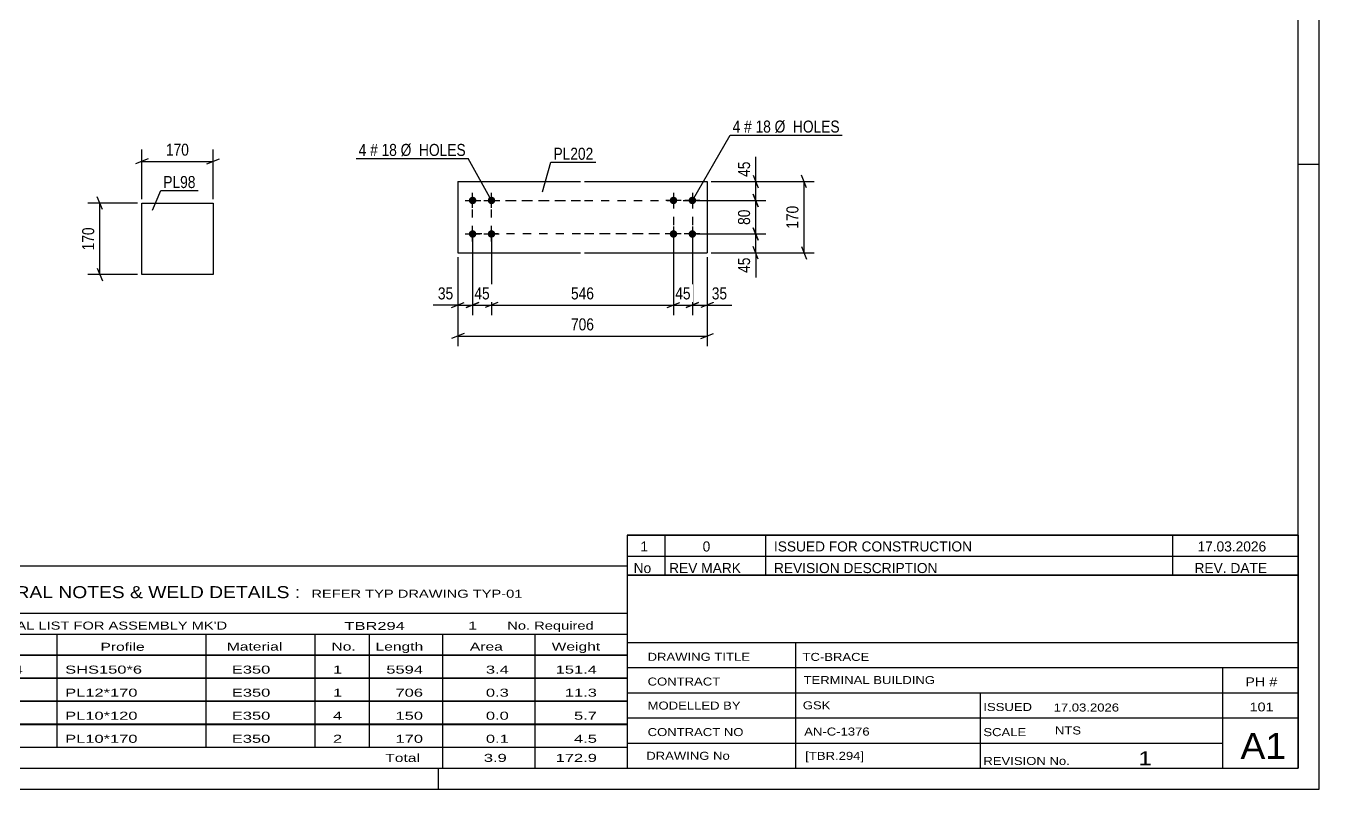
# Model space of a CAD drawing. Header units: millimetres. Extents: x 0 to 594, y 0 to 420.
# Drawn here: x 285.6 to 594, y 0 to 182.1 of the extents above; entities that cross this region are included whole.
import ezdxf

# ---------------------------------------------------------------- set-up
doc = ezdxf.new("R2010")
doc.units = ezdxf.units.MM
doc.linetypes.add('DXK_LINE_DOT2', pattern=[3.9198, 1.9599, -1.9599])
doc.styles.add('Arial Narrow', font='ARIALN.TTF', dxfattribs={"height": 0.2})

# ---------------------------------------------------------------- blocks, each defined once
blk = doc.blocks.new('Unknown-580608977-1131')
at = {"color": 5, "linetype": 'Continuous'}
for p, q in [((594, 0), (594, 420)), ((589, 5), (589, 415)), ((594, 149), (589, 149)), ((5, 5), (589, 5)), ((384, 0), (384, 5)), ((0, 0), (594, 0))]:
    blk.add_line(p, q, dxfattribs=at)
blk = doc.blocks.new('Part-580608977-4029 - 4028')
at = {"color": 2, "linetype": 'Continuous'}
for p, q in [((388.65, 144.93), (388.65, 127.93)), ((388.65, 144.93), (417.85, 144.93)), ((418.85, 144.93), (448.05, 144.93)), ((448.05, 144.93), (448.05, 127.93)), ((388.65, 127.93), (417.85, 127.93)), ((418.85, 127.93), (448.05, 127.93))]:
    blk.add_line(p, q, dxfattribs=at)
blk = doc.blocks.new('Bolt-580608977-4030 - 4028')
at = {"linetype": 'Continuous'}
for points in [[(440.05, 139.53, -1), (440.05, 141.33, -1)], [(444.55, 139.53, -1), (444.55, 141.33, -1)], [(440.05, 131.53, -1), (440.05, 133.33, -1)], [(444.55, 131.53, -1), (444.55, 133.33, -1)]]:
    blk.add_hatch(color=1, dxfattribs=at).paths.add_polyline_path(points)
at = {"color": 1, "linetype": 'Continuous'}
for p, q in [((440.05, 142.23), (440.05, 138.63)), ((444.55, 142.23), (444.55, 138.63)), ((441.85, 140.43), (438.25, 140.43)), ((446.35, 140.43), (442.75, 140.43)), ((440.05, 134.23), (440.05, 130.63)), ((444.55, 134.23), (444.55, 130.63)), ((441.85, 132.43), (438.25, 132.43)), ((446.35, 132.43), (442.75, 132.43))]:
    blk.add_line(p, q, dxfattribs=at)
blk = doc.blocks.new('Bolt-580608977-4031 - 4028')
at = {"linetype": 'Continuous'}
for points in [[(392.15, 141.33, -1), (392.15, 139.53, -1)], [(396.65, 141.33, -1), (396.65, 139.53, -1)], [(392.15, 133.33, -1), (392.15, 131.53, -1)], [(396.65, 133.33, -1), (396.65, 131.53, -1)]]:
    blk.add_hatch(color=1, dxfattribs=at).paths.add_polyline_path(points)
at = {"color": 1, "linetype": 'Continuous'}
for p, q in [((392.15, 138.63), (392.15, 142.23)), ((396.65, 138.63), (396.65, 142.23)), ((390.35, 140.43), (393.95, 140.43)), ((394.85, 140.43), (398.45, 140.43)), ((392.15, 130.63), (392.15, 134.23)), ((396.65, 130.63), (396.65, 134.23)), ((390.35, 132.43), (393.95, 132.43)), ((394.85, 132.43), (398.45, 132.43))]:
    blk.add_line(p, q, dxfattribs=at)
blk = doc.blocks.new('Part-580608977-2366 - 2360')
at = {"color": 2, "linetype": 'Continuous'}
for p, q in [((313.26, 139.76), (330.26, 139.76)), ((313.26, 122.76), (313.26, 139.76)), ((330.26, 139.76), (330.26, 122.76)), ((330.26, 122.76), (313.26, 122.76))]:
    blk.add_line(p, q, dxfattribs=at)
blk = doc.blocks.new('Rectangle-580608977-4203 - 4028')
at = {"color": 1, "linetype": 'DXK_LINE_DOT2'}
for p, q in [((392.15, 140.43), (417.85, 140.43)), ((392.15, 132.43), (392.15, 140.43)), ((418.85, 140.43), (444.55, 140.43)), ((444.55, 140.43), (444.55, 132.43)), ((417.85, 132.43), (392.15, 132.43)), ((444.55, 132.43), (418.85, 132.43))]:
    blk.add_line(p, q, dxfattribs=at)
blk = doc.blocks.new('Rectangle-580608977-4213 - 4028')
at = {"color": 1, "linetype": 'DXK_LINE_DOT2'}
for p, q in [((396.65, 140.43), (417.85, 140.43)), ((396.65, 132.43), (396.65, 140.43)), ((418.85, 140.43), (440.05, 140.43)), ((440.05, 140.43), (440.05, 132.43)), ((417.85, 132.43), (396.65, 132.43)), ((440.05, 132.43), (418.85, 132.43))]:
    blk.add_line(p, q, dxfattribs=at)
blk = doc.blocks.new('StraightDimension-580608977-4056 - 4028')
at = {"color": 7, "linetype": 'Continuous'}
for p, q in [((388.65, 126.93), (388.65, 105.69)), ((448.05, 126.93), (448.05, 105.69)), ((390.15, 108.69), (387.15, 107.49)), ((388.65, 108.09), (448.05, 108.09)), ((446.55, 107.49), (449.55, 108.69))]:
    blk.add_line(p, q, dxfattribs=at)
at = {"color": 0}
blk.add_wipeout([(421.69, 108.84), (421.69, 113.04), (415.01, 113.04), (415.01, 108.84)], dxfattribs=at)
at = {"color": 3, "style": 'Arial Narrow'}
blk.add_text('706', height=2.863, dxfattribs=at).set_placement((415.61, 109.44))
blk = doc.blocks.new('StraightDimension-580608977-4036 - 4028')
at = {"color": 7, "linetype": 'Continuous'}
for p, q in [((444.55, 131.43), (444.55, 113.08)), ((448.05, 126.93), (448.05, 113.08)), ((443.05, 114.88), (446.05, 116.08)), ((444.55, 115.48), (448.05, 115.48)), ((449.55, 116.08), (446.55, 114.88))]:
    blk.add_line(p, q, dxfattribs=at)
at = {"color": 0}
blk.add_wipeout([(453.43, 116.23), (453.43, 120.43), (448.58, 120.43), (448.58, 116.23)], dxfattribs=at)
at = {"color": 7, "linetype": 'Continuous'}
blk.add_line((448.05, 115.48), (453.96, 115.48), dxfattribs=at)
blk.add_line((448.05, 115.48), (453.96, 115.48), dxfattribs=at)
at = {"color": 3, "style": 'Arial Narrow'}
blk.add_text('35', height=2.863, dxfattribs=at).set_placement((449.18, 116.83))
blk = doc.blocks.new('StraightDimension-580608977-4037 - 4028')
at = {"color": 7, "linetype": 'Continuous'}
for p, q in [((440.05, 131.43), (440.05, 113.08)), ((444.55, 131.43), (444.55, 113.08)), ((438.55, 114.88), (441.55, 116.08)), ((440.05, 115.48), (444.55, 115.48)), ((446.05, 116.08), (443.05, 114.88))]:
    blk.add_line(p, q, dxfattribs=at)
at = {"color": 0}
blk.add_wipeout([(444.73, 116.23), (444.73, 120.43), (439.87, 120.43), (439.87, 116.23)], dxfattribs=at)
at = {"color": 3, "style": 'Arial Narrow'}
blk.add_text('45', height=2.863, dxfattribs=at).set_placement((440.47, 116.83))
blk = doc.blocks.new('StraightDimension-580608977-4038 - 4028')
at = {"color": 7, "linetype": 'Continuous'}
for p, q in [((396.65, 131.43), (396.65, 113.08)), ((440.05, 131.43), (440.05, 113.08)), ((398.15, 116.08), (395.15, 114.88)), ((396.65, 115.48), (440.05, 115.48)), ((438.55, 114.88), (441.55, 116.08))]:
    blk.add_line(p, q, dxfattribs=at)
at = {"color": 0}
blk.add_wipeout([(421.69, 116.23), (421.69, 120.43), (415.01, 120.43), (415.01, 116.23)], dxfattribs=at)
at = {"color": 3, "style": 'Arial Narrow'}
blk.add_text('546', height=2.863, dxfattribs=at).set_placement((415.61, 116.83))
blk = doc.blocks.new('StraightDimension-580608977-4039 - 4028')
at = {"color": 7, "linetype": 'Continuous'}
for p, q in [((392.15, 131.43), (392.15, 113.08)), ((396.65, 131.43), (396.65, 113.08)), ((390.65, 114.88), (393.65, 116.08)), ((392.15, 115.48), (396.65, 115.48)), ((398.15, 116.08), (395.15, 114.88))]:
    blk.add_line(p, q, dxfattribs=at)
at = {"color": 0}
blk.add_wipeout([(396.83, 116.23), (396.83, 120.43), (391.97, 120.43), (391.97, 116.23)], dxfattribs=at)
at = {"color": 3, "style": 'Arial Narrow'}
blk.add_text('45', height=2.863, dxfattribs=at).set_placement((392.57, 116.83))
blk = doc.blocks.new('StraightDimension-580608977-4040 - 4028')
at = {"color": 7, "linetype": 'Continuous'}
for p, q in [((392.15, 131.43), (392.15, 113.08)), ((388.65, 126.93), (388.65, 113.08)), ((387.15, 114.88), (390.15, 116.08)), ((388.65, 115.48), (392.15, 115.48)), ((393.65, 116.08), (390.65, 114.88))]:
    blk.add_line(p, q, dxfattribs=at)
at = {"color": 0}
blk.add_wipeout([(388.13, 116.23), (388.13, 120.43), (383.27, 120.43), (383.27, 116.23)], dxfattribs=at)
at = {"color": 7, "linetype": 'Continuous'}
blk.add_line((388.65, 115.48), (382.75, 115.48), dxfattribs=at)
blk.add_line((388.65, 115.48), (382.75, 115.48), dxfattribs=at)
at = {"color": 3, "style": 'Arial Narrow'}
blk.add_text('35', height=2.863, dxfattribs=at).set_placement((383.87, 116.83))
blk = doc.blocks.new('StraightDimension-580608977-4076 - 4028')
at = {"color": 7, "linetype": 'Continuous'}
for p, q in [((471.78, 143.43), (470.58, 146.43)), ((449.05, 144.93), (473.58, 144.93)), ((471.18, 127.93), (471.18, 144.93)), ((449.05, 127.93), (473.58, 127.93)), ((470.58, 129.43), (471.78, 126.43))]:
    blk.add_line(p, q, dxfattribs=at)
at = {"color": 0}
blk.add_wipeout([(470.43, 139.77), (466.23, 139.77), (466.23, 133.08), (470.43, 133.08)], dxfattribs=at)
at = {"color": 3, "style": 'Arial Narrow'}
blk.add_text('170', height=2.863, rotation=90.0002, dxfattribs=at).set_placement((469.83, 133.68))
blk = doc.blocks.new('StraightDimension-580608977-4180 - 4028')
at = {"color": 7, "linetype": 'Continuous'}
for p, q in [((459.05, 146.43), (460.25, 143.43)), ((449.05, 144.93), (462.05, 144.93)), ((460.25, 138.93), (459.05, 141.93)), ((459.65, 140.43), (459.65, 144.93)), ((445.55, 140.43), (462.05, 140.43))]:
    blk.add_line(p, q, dxfattribs=at)
at = {"color": 0}
blk.add_wipeout([(458.9, 150.31), (454.7, 150.31), (454.7, 145.45), (458.9, 145.45)], dxfattribs=at)
at = {"color": 7, "linetype": 'Continuous'}
blk.add_line((459.65, 144.93), (459.65, 150.83), dxfattribs=at)
blk.add_line((459.65, 144.93), (459.65, 150.83), dxfattribs=at)
at = {"color": 3, "style": 'Arial Narrow'}
blk.add_text('45', height=2.863, rotation=90.0002, dxfattribs=at).set_placement((458.3, 146.05))
blk = doc.blocks.new('StraightDimension-580608977-4181 - 4028')
at = {"color": 7, "linetype": 'Continuous'}
for p, q in [((459.05, 141.93), (460.25, 138.93)), ((445.55, 140.43), (462.05, 140.43)), ((459.65, 132.43), (459.65, 140.43)), ((460.25, 130.93), (459.05, 133.93)), ((445.55, 132.43), (462.05, 132.43))]:
    blk.add_line(p, q, dxfattribs=at)
at = {"color": 0}
blk.add_wipeout([(458.9, 138.86), (454.7, 138.86), (454.7, 134), (458.9, 134)], dxfattribs=at)
at = {"color": 3, "style": 'Arial Narrow'}
blk.add_text('80', height=2.863, rotation=90.0002, dxfattribs=at).set_placement((458.3, 134.6))
blk = doc.blocks.new('StraightDimension-580608977-4182 - 4028')
at = {"color": 7, "linetype": 'Continuous'}
for p, q in [((459.05, 133.93), (460.25, 130.93)), ((445.55, 132.43), (462.05, 132.43)), ((459.65, 127.93), (459.65, 132.43)), ((449.05, 127.93), (462.05, 127.93)), ((460.25, 126.43), (459.05, 129.43))]:
    blk.add_line(p, q, dxfattribs=at)
at = {"color": 0}
blk.add_wipeout([(458.9, 127.4), (454.7, 127.4), (454.7, 122.55), (458.9, 122.55)], dxfattribs=at)
at = {"color": 7, "linetype": 'Continuous'}
blk.add_line((459.65, 127.93), (459.65, 122.02), dxfattribs=at)
blk.add_line((459.65, 127.93), (459.65, 122.02), dxfattribs=at)
at = {"color": 3, "style": 'Arial Narrow'}
blk.add_text('45', height=2.863, rotation=90.0002, dxfattribs=at).set_placement((458.3, 123.15))
blk = doc.blocks.new('StraightDimension-580608977-2368 - 2360')
at = {"color": 7, "linetype": 'Continuous'}
for p, q in [((313.26, 140.76), (313.26, 152.61)), ((330.26, 140.76), (330.26, 152.61)), ((314.76, 150.36), (311.76, 149.16)), ((313.26, 149.76), (330.26, 149.76)), ((328.76, 149.16), (331.76, 150.36))]:
    blk.add_line(p, q, dxfattribs=at)
at = {"color": 0}
blk.add_wipeout([(325.1, 150.51), (325.1, 154.71), (318.42, 154.71), (318.42, 150.51)], dxfattribs=at)
at = {"color": 3, "style": 'Arial Narrow'}
blk.add_text('170', height=2.863, dxfattribs=at).set_placement((319.02, 151.11))
blk = doc.blocks.new('StraightDimension-580608977-2379 - 2360')
at = {"color": 7, "linetype": 'Continuous'}
for p, q in [((312.26, 139.76), (300.41, 139.76)), ((303.86, 138.26), (302.66, 141.26)), ((303.26, 122.76), (303.26, 139.76)), ((302.66, 124.26), (303.86, 121.26)), ((312.26, 122.76), (300.41, 122.76))]:
    blk.add_line(p, q, dxfattribs=at)
at = {"color": 0}
blk.add_wipeout([(302.51, 134.6), (298.31, 134.6), (298.31, 127.92), (302.51, 127.92)], dxfattribs=at)
at = {"color": 3, "style": 'Arial Narrow'}
blk.add_text('170', height=2.863, rotation=90.0002, dxfattribs=at).set_placement((301.91, 128.52))
blk = doc.blocks.new('Unknown-580608977-4988')
at = {"color": 7, "linetype": 'Continuous'}
for p, q in [((429, 51.05), (429, 5)), ((429, 51.05), (589, 51.05)), ((589, 51), (589, 5)), ((429, 35), (589, 35)), ((469.14, 35), (469.14, 5)), ((429, 29), (589, 29)), ((571, 5.05), (571, 29.05)), ((429, 23), (589, 23)), ((513.14, 23), (513.14, 5)), ((429, 17), (589, 17)), ((429, 11), (571, 11)), ((429, 5), (589, 5))]:
    blk.add_line(p, q, dxfattribs=at)
at = {"color": 7, "style": 'Arial Narrow'}
for s, height, width, p in [('DRAWING TITLE', 1.9089, 1.425378, (433.88, 30.61)), ('TC-BRACE', 1.909, 1.425378, (470.81, 30.59)), ('CONTRACT', 1.909, 1.425378, (433.88, 24.71)), ('TERMINAL BUILDING', 1.9089, 1.425378, (471.06, 25.07)), ('MODELLED BY', 1.9089, 1.425378, (433.88, 18.98)), ('GSK', 1.909, 1.425378, (470.88, 19.04)), ('ISSUED', 1.909, 1.425378, (513.94, 18.64)), ('17.03.2026', 1.909, 1.425378, (530.69, 18.52)), ('CONTRACT NO', 1.9089, 1.425378, (433.88, 12.66)), ('AN-C-1376', 1.909, 1.425378, (471.23, 12.78)), ('SCALE', 1.909, 1.425378, (513.94, 12.65)), ('A1', 6.204, 1.25, (575.24, 7.2)), ('DRAWING No', 1.909, 1.425378, (433.56, 7)), ('[TBR.294]', 1.909, 1.425378, (471.46, 6.99)), ('REVISION No.', 1.9089, 1.425378, (513.94, 5.77)), ('1', 3.34, 1.5, (550.91, 5.68))]:
    blk.add_text(s, height=height, dxfattribs=dict(at, width=width)).set_placement(p)
at = {"color": 7, "linetype": 'Continuous', "style": 'Arial Narrow'}
for s, height, width, p in [('PH #', 2.1, 1.42538, (576.4, 24.55)), ('101', 2.1, 1.42538, (577.41, 18.55)), ('NTS', 1.909, 1.425378, (531, 13.05))]:
    blk.add_text(s, height=height, dxfattribs=dict(at, width=width)).set_placement(p)
blk = doc.blocks.new('Unknown-580608977-4989')
at = {"color": 7, "linetype": 'Continuous'}
for p, q in [((429, 60.55), (589, 60.55)), ((589, 60.55), (429, 60.55)), ((429, 60.55), (429, 55.55)), ((438, 60.55), (438, 55.55)), ((462, 60.55), (462, 55.55)), ((559, 60.55), (559, 55.55)), ((589, 60.55), (589, 55.55)), ((429, 55.55), (589, 55.55)), ((429, 55.55), (429, 51.05)), ((429, 55.55), (589, 55.55)), ((438, 55.55), (438, 51.05)), ((462, 55.55), (462, 51.05)), ((559, 55.55), (559, 51.05)), ((589, 55.55), (589, 51.05)), ((589, 51.05), (429, 51.05))]:
    blk.add_line(p, q, dxfattribs=at)
at = {"color": 7, "linetype": 'Continuous', "style": 'Arial Narrow'}
for s, height, width, p in [('1', 2.39, 1.196471, (432.16, 56.7)), ('0', 2.39, 1.196471, (447, 56.7)), ('ISSUED FOR CONSTRUCTION', 2.3861, 1.196471, (464, 56.7)), ('17.03.2026', 2.386, 1.196471, (565, 56.7)), ('No', 2.386, 1.2, (430.54, 51.55)), ('REV MARK', 2.386, 1.2, (439, 51.55)), ('REVISION DESCRIPTION', 2.3861, 1.2, (464, 51.55)), ('REV. DATE', 2.386, 1.2, (564.28, 51.55))]:
    blk.add_text(s, height=height, dxfattribs=dict(at, width=width)).set_placement(p)
blk = doc.blocks.new('Unknown-580608977-4990')
at = {"color": 7, "linetype": 'Continuous'}
for p, q in [((269, 53.25), (429, 53.25)), ((269, 42), (269, 53.25)), ((429, 53.25), (429, 42)), ((269, 42), (429, 42)), ((269, 42), (269, 37)), ((429, 42), (429, 37)), ((269, 37), (429, 37)), ((269, 37), (269, 32)), ((293, 37), (293, 32)), ((328.5, 37), (328.5, 32)), ((354.5, 37), (354.5, 32)), ((367.5, 37), (367.5, 32)), ((385, 37), (385, 32)), ((407, 37), (407, 32)), ((429, 37), (429, 32)), ((269, 32), (429, 32)), ((269, 31.95), (269, 26.55)), ((269, 31.95), (429, 31.95)), ((293, 32), (293, 26.5)), ((328.5, 32), (328.5, 26.5)), ((354.5, 32), (354.5, 26.5)), ((367.5, 32), (367.5, 26.5)), ((385, 32), (385, 26.5)), ((407, 32), (407, 26.5)), ((429, 31.95), (429, 26.55)), ((269, 26.55), (429, 26.55)), ((269, 26.45), (269, 21.05)), ((269, 26.45), (429, 26.45)), ((293, 26.5), (293, 21)), ((328.5, 26.5), (328.5, 21)), ((354.5, 26.5), (354.5, 21)), ((367.5, 26.5), (367.5, 21)), ((385, 26.5), (385, 21)), ((407, 26.5), (407, 21)), ((429, 26.45), (429, 21.05)), ((269, 21.05), (429, 21.05)), ((269, 20.95), (269, 15.55)), ((269, 20.95), (429, 20.95)), ((293, 21), (293, 15.5)), ((328.5, 21), (328.5, 15.5)), ((354.5, 21), (354.5, 15.5)), ((367.5, 21), (367.5, 15.5)), ((385, 21), (385, 15.5)), ((407, 21), (407, 15.5)), ((429, 20.95), (429, 15.55)), ((269, 15.55), (429, 15.55)), ((269, 15.45), (269, 10.05)), ((269, 15.45), (429, 15.45)), ((293, 15.5), (293, 10)), ((328.5, 15.5), (328.5, 10)), ((354.5, 15.5), (354.5, 10)), ((367.5, 15.5), (367.5, 10)), ((385, 15.5), (385, 10)), ((407, 15.5), (407, 10)), ((429, 15.45), (429, 10.05)), ((269, 10.05), (429, 10.05)), ((269, 10), (429, 10)), ((269, 10), (269, 5)), ((385, 10), (385, 5)), ((407, 10), (407, 5)), ((429, 10), (429, 5)), ((269, 5), (429, 5))]:
    blk.add_line(p, q, dxfattribs=at)
at = {"color": 7, "style": 'Arial Narrow'}
for s, height, width, p in [('GENERAL NOTES & WELD DETAILS :', 2.8633, 1.4, (270.15, 45.56)), ('REFER TYP DRAWING TYP-01', 1.9089, 1.6, (353.7, 45.66)), ("MATERIAL LIST FOR ASSEMBLY MK'D", 1.9089, 1.6, (270.15, 38.06)), ('TBR294', 1.909, 1.794707, (361.59, 37.97)), ('1', 1.91, 1.794707, (391.08, 38.06)), ('No. Required', 1.9089, 1.6, (400.41, 38.06)), ('Mark', 1.909, 1.7, (270.34, 33)), ('Profile', 1.909, 1.7, (303.41, 33)), ('Material', 1.909, 1.7, (333.54, 33.06)), ('No.', 1.909, 1.7, (358.5, 33.06)), ('Length', 1.909, 1.7, (369, 33.06)), ('Area', 1.909, 1.7, (391.5, 33.06)), ('Weight', 1.909, 1.7, (411, 33.06))]:
    blk.add_text(s, height=height, dxfattribs=dict(at, width=width)).set_placement(p)
at = {"color": 7, "linetype": 'Continuous', "style": 'Arial Narrow'}
for s, height, width, p in [('TBR294', 1.909, 1.794707, (270.5, 27.56)), ('SHS150*6', 1.909, 1.794707, (295, 27.56)), ('E350', 1.909, 1.794707, (334.74, 27.56)), ('1', 1.91, 1.794707, (358.86, 27.56)), ('5594', 1.909, 1.794707, (371.58, 27.56)), ('3.4', 1.909, 1.794707, (395.32, 27.56)), ('151.4', 1.909, 1.794707, (411.96, 27.56)), ('PL202', 1.909, 1.794707, (270.5, 22.06)), ('PL12*170', 1.909, 1.794707, (295, 22.06)), ('E350', 1.909, 1.794707, (334.74, 22.06)), ('1', 1.91, 1.794707, (358.86, 22.06)), ('706', 1.909, 1.794707, (373.77, 22.06)), ('0.3', 1.909, 1.794707, (395.32, 22.06)), ('11.3', 1.909, 1.794707, (414.14, 22.06)), ('PL40', 1.909, 1.794707, (270.5, 16.56)), ('PL10*120', 1.909, 1.794707, (295, 16.56)), ('E350', 1.909, 1.794707, (334.74, 16.56)), ('4', 1.91, 1.794707, (358.86, 16.56)), ('150', 1.909, 1.794707, (373.77, 16.56)), ('0.0', 1.909, 1.794707, (395.32, 16.56)), ('5.7', 1.909, 1.794707, (416.33, 16.56)), ('PL98', 1.909, 1.794707, (270.5, 11.06)), ('PL10*170', 1.909, 1.794707, (295, 11.06)), ('E350', 1.909, 1.794707, (334.74, 11.06)), ('2', 1.91, 1.794707, (358.86, 11.06)), ('170', 1.909, 1.794707, (373.77, 11.06)), ('0.1', 1.909, 1.794707, (395.32, 11.06)), ('4.5', 1.909, 1.794707, (416.33, 11.06)), ('Total', 1.909, 1.7, (371.33, 6.5)), ('3.9', 1.909, 1.794707, (394.83, 6.5)), ('172.9', 1.909, 1.794707, (411.96, 6.5))]:
    blk.add_text(s, height=height, dxfattribs=dict(at, width=width)).set_placement(p)
blk = doc.blocks.new('Mark-580608977-4079 - 4028')
at = {"color": 0}
blk.add_wipeout([(420.93, 150.14), (420.93, 153.14), (411.43, 153.14), (411.43, 150.14)], dxfattribs=at)
blk.add_wipeout([(420.93, 150.14), (420.93, 153.14), (411.43, 153.14), (411.43, 150.14)], dxfattribs=at)
at = {"color": 30, "linetype": 'Continuous'}
for p, q in [((408.85, 142.48), (410.83, 149.54)), ((410.83, 149.54), (421.53, 149.54))]:
    blk.add_line(p, q, dxfattribs=at)
at = {"color": 3, "style": 'Arial Narrow'}
blk.add_text('PL202', height=2.863, dxfattribs=at).set_placement((411.43, 150.14))
blk = doc.blocks.new('Mark-580608977-4082 - 4028')
at = {"color": 0}
blk.add_wipeout([(455.98, 156.62), (455.98, 159.62), (454.15, 159.62), (454.15, 156.62)], dxfattribs=at)
blk.add_wipeout([(455.98, 156.62), (455.98, 159.62), (454.15, 159.62), (454.15, 156.62)], dxfattribs=at)
at = {"color": 7, "linetype": 'Continuous'}
blk.add_line((444.55, 140.43), (453.55, 156.02), dxfattribs=at)
at = {"color": 0}
blk.add_wipeout([(458.71, 156.62), (458.71, 159.62), (456.88, 159.62), (456.88, 156.62)], dxfattribs=at)
blk.add_wipeout([(458.71, 156.62), (458.71, 159.62), (456.88, 159.62), (456.88, 156.62)], dxfattribs=at)
at = {"color": 3, "style": 'Arial Narrow'}
blk.add_text('4', height=2.86, dxfattribs=at).set_placement((454.15, 156.62))
at = {"color": 0}
blk.add_wipeout([(463.26, 156.62), (463.26, 159.62), (459.61, 159.62), (459.61, 156.62)], dxfattribs=at)
blk.add_wipeout([(463.26, 156.62), (463.26, 159.62), (459.61, 159.62), (459.61, 156.62)], dxfattribs=at)
at = {"color": 3, "style": 'Arial Narrow'}
blk.add_text('#', height=2.86, dxfattribs=at).set_placement((456.88, 156.62))
at = {"color": 0}
blk.add_wipeout([(479.69, 156.62), (479.69, 159.62), (464.16, 159.62), (464.16, 156.62)], dxfattribs=at)
blk.add_wipeout([(479.69, 156.62), (479.69, 159.62), (464.16, 159.62), (464.16, 156.62)], dxfattribs=at)
at = {"color": 7, "linetype": 'Continuous'}
blk.add_line((453.55, 156.02), (480.29, 156.02), dxfattribs=at)
at = {"color": 3, "style": 'Arial Narrow'}
for s, p in [('18', (459.61, 156.62)), ('Ø  HOLES', (464.16, 156.62))]:
    blk.add_text(s, height=2.863, dxfattribs=at).set_placement(p)
blk = doc.blocks.new('Mark-580608977-4083 - 4028')
at = {"color": 0}
blk.add_wipeout([(366.81, 151.05), (366.81, 154.05), (364.98, 154.05), (364.98, 151.05)], dxfattribs=at)
blk.add_wipeout([(366.81, 151.05), (366.81, 154.05), (364.98, 154.05), (364.98, 151.05)], dxfattribs=at)
blk.add_wipeout([(369.53, 151.05), (369.53, 154.05), (367.71, 154.05), (367.71, 151.05)], dxfattribs=at)
blk.add_wipeout([(369.53, 151.05), (369.53, 154.05), (367.71, 154.05), (367.71, 151.05)], dxfattribs=at)
at = {"color": 3, "style": 'Arial Narrow'}
blk.add_text('4', height=2.86, dxfattribs=at).set_placement((364.98, 151.05))
at = {"color": 0}
blk.add_wipeout([(374.09, 151.05), (374.09, 154.05), (370.43, 154.05), (370.43, 151.05)], dxfattribs=at)
blk.add_wipeout([(374.09, 151.05), (374.09, 154.05), (370.43, 154.05), (370.43, 151.05)], dxfattribs=at)
at = {"color": 3, "style": 'Arial Narrow'}
blk.add_text('#', height=2.86, dxfattribs=at).set_placement((367.71, 151.05))
at = {"color": 0}
blk.add_wipeout([(390.52, 151.05), (390.52, 154.05), (374.99, 154.05), (374.99, 151.05)], dxfattribs=at)
blk.add_wipeout([(390.52, 151.05), (390.52, 154.05), (374.99, 154.05), (374.99, 151.05)], dxfattribs=at)
at = {"color": 7, "linetype": 'Continuous'}
for p in [(364.38, 150.45), (396.65, 140.43)]:
    blk.add_line(p, (391.12, 150.45), dxfattribs=at)
at = {"color": 3, "style": 'Arial Narrow'}
for s, p in [('18', (370.43, 151.05)), ('Ø  HOLES', (374.99, 151.05))]:
    blk.add_text(s, height=2.863, dxfattribs=at).set_placement(p)
blk = doc.blocks.new('Mark-580608977-2362 - 2360')
at = {"color": 0}
blk.add_wipeout([(326.07, 143.39), (326.07, 146.39), (318.4, 146.39), (318.4, 143.39)], dxfattribs=at)
blk.add_wipeout([(326.07, 143.39), (326.07, 146.39), (318.4, 146.39), (318.4, 143.39)], dxfattribs=at)
at = {"color": 30, "linetype": 'Continuous'}
for p, q in [((315.84, 138.1), (317.8, 142.79)), ((317.8, 142.79), (326.67, 142.79))]:
    blk.add_line(p, q, dxfattribs=at)
at = {"color": 3, "style": 'Arial Narrow'}
blk.add_text('PL98', height=2.863, dxfattribs=at).set_placement((318.4, 143.39))

msp = doc.modelspace()

# ---------------------------------------------------------------- block references
for name in ['Unknown-580608977-1131', 'Part-580608977-4029 - 4028', 'Bolt-580608977-4031 - 4028', 'Bolt-580608977-4030 - 4028', 'Part-580608977-2366 - 2360', 'Rectangle-580608977-4203 - 4028', 'Rectangle-580608977-4213 - 4028', 'Unknown-580608977-4989', 'Unknown-580608977-4990', 'Unknown-580608977-4988']:
    msp.add_blockref(name, (0, 0))

# ---------------------------------------------------------------- next in the draw order: block references
for name in ['StraightDimension-580608977-2368 - 2360', 'Mark-580608977-4083 - 4028', 'Mark-580608977-4079 - 4028', 'StraightDimension-580608977-4056 - 4028']:
    msp.add_blockref(name, (0, 0))

# ---------------------------------------------------------------- next in the draw order: block references
for name in ['Mark-580608977-2362 - 2360', 'StraightDimension-580608977-2379 - 2360', 'StraightDimension-580608977-4036 - 4028']:
    msp.add_blockref(name, (0, 0))

# ---------------------------------------------------------------- next in the draw order: block references
for name in ['StraightDimension-580608977-4076 - 4028', 'StraightDimension-580608977-4037 - 4028']:
    msp.add_blockref(name, (0, 0))

# ---------------------------------------------------------------- next in the draw order: block references
for name in ['StraightDimension-580608977-4180 - 4028', 'StraightDimension-580608977-4038 - 4028']:
    msp.add_blockref(name, (0, 0))

# ---------------------------------------------------------------- next in the draw order: block references
for name in ['StraightDimension-580608977-4181 - 4028', 'StraightDimension-580608977-4039 - 4028']:
    msp.add_blockref(name, (0, 0))

# ---------------------------------------------------------------- next in the draw order: block references
for name in ['Mark-580608977-4082 - 4028', 'StraightDimension-580608977-4182 - 4028', 'StraightDimension-580608977-4040 - 4028']:
    msp.add_blockref(name, (0, 0))

doc.saveas('drawing.dxf')
